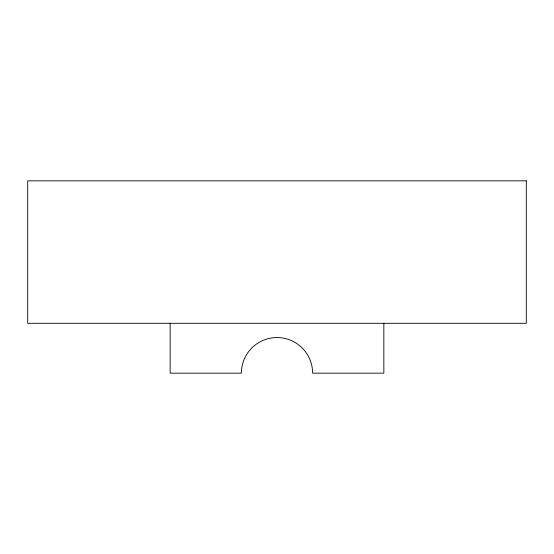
<?xml version="1.0" encoding="UTF-8"?>
<svg xmlns="http://www.w3.org/2000/svg" width="554" height="554" viewBox="0 0 554 554"><rect width="100%" height="100%" fill="white"/><g stroke="black" fill="none" stroke-linecap="round" stroke-linejoin="round"><path stroke-width="0.83" d="M383.846 323.301L383.846 373.161L312.615 373.161A35.615 35.615 0 0 0 277 337.545A35.615 35.615 0 0 0 241.385 373.161L170.154 373.161L170.154 323.301M526.3 180.839L27.7 180.839L27.7 323.301L526.3 323.301L526.3 180.839"/></g></svg>
